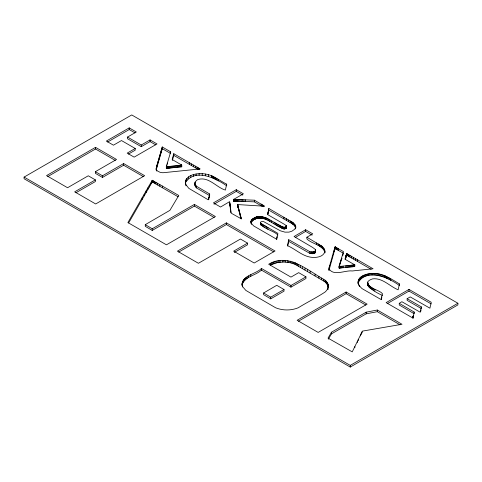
<?xml version="1.0" encoding="UTF-8"?>
<svg xmlns="http://www.w3.org/2000/svg" width="482" height="482" viewBox="0 0 482 482"><rect width="100%" height="100%" fill="white"/><g stroke="black" fill="none" stroke-linecap="round" stroke-linejoin="round"><path stroke-width="0.72" d="M328.977 268.649C333.273 276.65 345.576 269.968 352.27 270.974L373.08 268.775L346.703 253.532L344.949 259.232L354.806 264.865L354.764 266.54L339.183 268.088L339.442 265.124L343.461 251.586L335.098 246.929L329.152 267.377L328.977 270.312L335.05 248.616L335.098 246.929L335.05 248.616L343.461 253.249L342.829 255.37M185.486 180.919L185.365 184.437C184.226 174.4 198.144 172.67 205.386 174.032C213.399 175.093 219.641 180.762 226.679 184.16L225.371 190.095C216.948 187.552 209.742 177.719 200.108 179.051C195.427 178.997 193.035 184.654 196.415 187.884L209.658 195.644L209.658 193.981L196.415 186.215L195.023 183.979M195.023 185.642L194.927 184.293M250.947 221.419L251.375 223.359L253.64 225.907L276.439 239.12L277.903 233.36L261.003 223.455L260.479 222.557L260.895 221.883L262.329 221.365L263.672 221.636L280.41 230.824L284.97 232.149L288.953 232.125L291.911 231.185L294.689 229.239L295.791 227.064L295.05 224.745L292.743 222.473L268.842 208.501L267.522 214.52L284.838 224.588L286.356 225.763L286.212 226.468L284.368 227.293L282.38 226.847L266.1 217.834L261.021 216.569L256.605 216.924L252.96 218.653L251.056 220.967L250.923 223.546C252.676 217.521 261.268 217.231 266.1 219.497C272.27 222.214 277.614 226.871 284.019 228.956C284.874 229.052 287.097 228.287 286.121 227.161M358.24 280.898L358.132 283.476C357.391 276.535 365.675 273.89 371.158 273.493C381.756 272.264 390.914 278.861 399.5 283.94L399.5 285.049M242.181 282.874L242.06 285.525C241.446 275.27 256.285 274.071 261.431 268.45L290.959 285.495L305.943 276.843L305.943 278.506L290.959 287.158L261.431 270.113L261.431 268.45M324.982 251.17C323.681 257.286 315.475 258.027 310.348 257.147C301.786 255.665 295.267 248.965 287.471 245.675L288.706 239.687L309.806 251.688C311.667 252.273 315.62 252.448 315.614 249.676L312.71 247.483L294.05 236.523L305.63 229.745L312.746 233.848L306.889 237.228L306.889 238.897C311.776 244.025 323.091 244.808 324.982 252.833L324.41 249.092L322.163 246.362L306.889 237.228M162.241 146.956L162.241 148.625L156.174 170.062L156.572 166.621L162.241 146.956L170.67 151.842L170.67 152.951M170.67 151.842L166.284 166.766L181.75 165.091L172.17 159.5L173.767 153.698L200.169 168.935L162.88 172.755L160.108 172.315L157.765 171.188L156.511 169.947L156.174 168.393M288.706 239.687L288.706 241.349L309.806 253.357C311.667 253.942 315.62 254.116 315.614 251.345L315.415 251.026M382.497 295.412C378.189 293.701 358.054 283.561 372.58 278.867C382.359 277.596 389.673 286.278 398.114 289.815L399.5 283.94M287.742 246.013L288.706 241.349M421.334 306.889L421.334 308.558L407.139 300.364L407.139 298.695L421.334 306.889L420.232 312.234L401.874 301.72L399.259 303.335L399.259 304.998L414.146 313.71L414.146 312.041L399.259 303.335M420.786 311.227L421.063 309.89M268.842 208.501L267.968 214.159L267.968 212.49M242.06 283.862L242.783 286.85L245.856 290.423L275.668 307.793C282.844 310.673 291.044 310.673 298.219 307.793C307.088 302.304 316.541 297.707 325.217 291.929C326.489 290.646 327.79 289.206 328.091 287.362C328.875 284.025 326.513 280.813 323.699 279.283C307.6 270.372 288.079 252.417 268.667 264.238L290.959 277.108L298.683 272.649L305.943 276.843M185.347 181.835L185.913 184.678L188.817 188.348L208.236 199.813L209.658 193.981M209.188 197.692L209.501 196.325M358.132 281.807C358.102 284.603 360.15 286.796 362.036 288.61L380.997 299.509L382.497 293.743C379.262 289.724 368.784 288.857 367.718 282.651M414.146 312.041L413.49 315.957M413.201 316.084L413.291 315.692L413.201 317.746L413.201 316.084L412.725 317.975L386.13 302.618L408.995 289.417L431.227 302.256L429.92 308.191L410.224 296.912L407.139 298.695M166.549 167.393L166.284 168.435L181.75 166.754L181.732 165.043M260.539 223.979C263.991 229.101 273.674 230.613 277.903 235.023M339.442 265.124L339.117 266.359L339.653 266.462L354.806 264.865M172.369 160.44L173.767 155.367L173.767 153.698M345.329 259.551L346.703 255.201L346.703 253.532M341.352 260.31L341.985 258.195M358.24 282.566C366.904 267.582 389.287 277.891 399.5 285.603M242.181 284.537C244.904 276.385 255.924 275.445 261.431 270.113M185.486 182.582C194.969 167.941 215.737 178.075 226.679 185.829L226.679 184.16M368.013 283.283L367.724 284.856M357.349 341.443L352.228 351.878L328.037 338.123L331.435 332.237L366.151 312.191L377.31 310.016L402.006 324.278L362.41 331.116L357.349 341.443L357.349 342.557M152.222 230.432L145.275 226.329L145.275 224.66L169.905 210.339L178.768 195.475L152.234 180.274L127.899 222.564L166.441 244.82L215.412 216.545L194.403 204.416L152.222 228.769L152.222 230.432L194.403 206.079L214.141 217.478M128.634 222.955L152.234 181.943L152.234 180.274M328.381 339.195L331.435 333.899L331.435 332.237M233.613 199.403L243.404 193.818L236.27 189.697L213.406 202.898L220.545 207.025L229.661 201.621L231.191 213.171L241.422 218.912L237.614 204.567L264.684 206.236L254.418 200.181L233.613 199.403L233.668 201.078L254.418 201.85L262.226 206.362L262.226 204.693M233.613 201.072L234.264 200.675M295.339 237.439L305.63 231.408L305.63 229.745M263.612 292.984L276.74 285.314L284.006 289.507L284.006 291.176L270.715 298.846L263.612 294.653L263.612 292.984L270.715 297.183L270.715 298.846M24.1 177.087L131.737 114.939L457.9 303.25L457.9 304.913L350.263 367.061L24.1 178.75L24.1 177.087L350.263 365.392L457.9 303.25M143.383 176.623L123.645 165.23L102.479 177.448L95.37 173.345L95.37 171.682L116.536 159.458L95.526 147.329L46.549 175.605L67.564 187.733L88.266 175.785L95.37 179.888L95.37 181.551L75.963 192.758M155.752 144.877L150.059 141.594L141.256 146.679L127.507 138.738L127.507 137.069L136.31 131.99L129.206 127.887L106.341 141.087L113.445 145.19L121.482 140.551L135.231 148.486L135.231 150.155L128.435 154.077M47.839 176.526L95.526 148.998L115.264 160.392M107.613 142.021L129.206 129.55L135.02 132.905M135.231 148.486L127.194 153.125L134.147 157.138L157.012 143.937L150.059 139.925L141.256 145.01L127.507 137.069M95.37 179.888L74.668 191.836L95.677 203.97L144.654 175.695L123.645 163.561L102.479 175.785L95.37 171.682M214.038 204.199L236.27 191.366L242.753 195.108M247.549 243.127L233.643 251.152L254.189 263.015L275.047 250.977L226.383 222.877L177.406 251.152L198.415 263.286L240.44 239.024L247.549 243.127L247.549 244.79L234.276 252.454M178.695 252.074L226.383 224.546L273.752 251.893M270.715 297.183L284.006 289.507M346.112 292.008L297.141 320.283L318.15 332.411L367.127 304.136L346.112 292.008L346.112 293.671L298.43 321.205M331.435 333.899L366.151 313.854L377.31 311.685L400.06 324.814M387.395 303.552L408.995 291.086L431.227 303.925M328.2 287.682L327.609 285.049L325.049 281.862L294.948 264.257L290.453 262.798L283.952 261.979L277.15 262.678L270.294 265.082L270.294 263.413M237.789 206.2L241.024 218.87L241.024 217.201M152.234 181.943L178.141 196.777M346.703 255.201L371.146 269.317M173.767 155.367L198.361 169.519L198.361 167.857M268.842 210.17L292.152 223.738L294.394 225.594L295.749 227.98L295.749 226.311M305.63 231.408L312.095 235.144M346.112 293.671L365.85 305.07M162.241 148.625L170.67 153.511M145.275 224.66L152.222 228.769M181.75 166.754L181.587 164.928M230.595 210.616L230.896 212.725M230.167 205.88L230.396 209.212L230.396 207.549M229.661 203.284L229.974 206.085L229.974 204.416M268.36 210.7L268.432 212.038M413.11 316.439L413.11 318.108M413.038 316.758L413.038 317.867M412.972 317.023L412.972 318.138M408.995 289.417L408.995 291.086M390.769 278.915L390.769 280.584M389.257 278.054L389.257 279.717M388.028 277.355L388.028 279.024M387.04 276.807L387.04 278.476M386.245 276.379L386.245 278.048M385.6 276.053L385.6 277.716M385.064 275.794L385.064 277.463M384.588 275.59L384.588 277.258M384.124 275.409L384.124 277.078M382.979 275.005L382.979 276.674M381.846 274.65L381.846 276.313M381.756 296.912L381.756 298.021M381.449 298.219L381.449 299.334M381.358 298.581L381.358 299.69M380.72 274.336L380.72 276.005M379.599 274.071L379.599 275.74M378.478 273.854L378.478 275.523M377.352 273.68L377.352 275.349M377.31 310.016L377.31 311.685M376.219 273.553L376.219 275.216M375.08 273.469L375.08 275.132M374.845 289.321L374.845 290.989M373.924 273.427L373.924 275.089M373.586 288.585L373.586 290.254M372.514 273.427L372.514 275.095M372.526 287.959L372.526 289.628M371.646 287.435L371.646 289.098M371.158 273.493L371.158 275.162M370.929 286.995L370.929 288.658M370.357 286.627L370.357 288.296M369.911 286.326L369.911 287.995M369.857 273.619L369.857 275.288M369.567 286.079L369.567 287.748M369.32 285.874L369.32 287.543M368.802 285.356L368.802 287.025M368.603 273.806L368.603 275.475M368.381 284.826L368.381 286.495M368.061 284.284L368.061 285.953M367.814 282.127L367.844 285.404M367.398 274.059L367.398 275.728M366.242 274.372L366.242 276.041M366.151 312.191L366.151 313.854M365.121 274.752L365.121 276.421M364.043 275.198L364.043 276.867M362.994 275.71L362.994 277.373M362.337 276.065L362.337 277.734M362.042 331.797L362.042 332.905M361.747 276.427L361.747 278.09M361.651 332.574L361.651 333.683M361.211 276.782L361.211 278.445M361.145 333.598L361.145 334.707M360.729 277.138L360.729 278.807M360.536 334.845L360.536 335.954M360.289 277.505L360.289 279.174M359.903 277.885L359.903 279.554M359.554 278.283L359.554 279.952M359.343 285.567L359.343 286.676M359.235 278.698L359.235 280.361M358.951 279.132L358.951 280.801M358.512 280.006L358.512 281.675M358.415 283.669L358.415 285.338M358.192 282.735L358.192 283.844M358.228 339.611L358.228 340.72M357.608 259.786L357.608 261.455M355.385 258.503L355.385 260.166M354.873 346.618L354.873 347.733M354.734 264.817L354.662 266.552M354.493 264.907L354.493 266.57M354.27 264.931L354.27 266.594M354.005 264.955L354.005 266.624M353.698 264.992L353.698 266.654M353.33 257.316L353.33 258.979M353.354 265.028L353.354 266.691M352.981 265.064L352.981 266.727M352.589 265.1L352.589 266.769M352.107 265.154L352.107 266.817M351.486 256.249L351.486 257.918M351.474 265.214L351.474 266.883M350.715 265.299L350.715 266.962M350.263 365.392L350.263 367.061M349.884 255.327L349.884 256.996M349.848 265.389L349.848 267.058M348.902 265.492L348.902 267.161M348.57 254.574L348.57 256.243M347.896 265.606L347.896 267.269M347.576 254.008L347.576 255.677M346.944 253.653L346.944 255.321M346.847 265.721L346.847 267.383M346.666 253.58L346.606 255.376M346.528 253.924L346.528 255.587M346.425 254.207L346.425 255.87M346.311 254.55L346.311 256.213M346.184 254.948L346.184 256.611M346.052 255.388L346.052 257.057M345.907 255.87L345.907 257.539M345.787 265.835L345.787 267.504M343.118 266.13L343.118 267.799M341.834 266.269L341.834 267.938M340.937 260.057L340.937 261.726M340.858 266.371L340.858 268.034M340.232 262.431L340.232 263.54M340.147 266.432L340.147 268.1M339.931 263.461L339.931 265.13M339.653 266.462L339.653 268.125M339.274 265.709L339.346 268.125M339.183 266.419L339.183 268.088M339.165 266.094L339.117 268.022M338.286 248.598L338.286 250.26M337.436 248.116L337.436 249.778M336.743 247.724L336.743 249.393M336.189 247.423L336.189 249.086M335.761 247.194L335.761 248.863M335.442 247.043L335.442 248.712M335.231 246.953L335.231 248.622M334.713 247.947L334.713 249.61M334.086 250.001L334.086 251.664M333.255 252.809L333.255 254.478M332.309 256.062L332.309 257.731M331.339 259.455L331.339 261.123M330.435 262.678L330.435 264.347M329.676 265.419L329.676 267.088M329.152 267.377L329.152 269.046M329.049 269.034L329.049 270.143M328.158 284.88L328.176 287.826M328.025 284.296L328.103 286.248M327.953 287.977L327.953 289.64M327.923 284.012L327.923 285.675M327.784 283.711L327.784 285.374M327.748 288.561L327.748 289.676M327.609 283.38L327.609 285.049M327.392 283.006L327.392 284.669M326.929 282.199L326.929 283.868M326.495 281.542L326.495 283.211M325.928 280.91L325.928 282.579M325.049 280.199L325.049 281.862M324.832 250.146L324.832 251.815M324.41 249.092L324.41 250.761M323.711 248.007L323.711 249.676M323.699 279.283L323.699 280.946M322.741 246.898L322.741 248.561M322.464 246.627L322.464 248.29M322.163 246.362L322.163 248.031M321.777 246.067L321.777 247.736M321.699 278.048L321.699 279.717M321.247 245.712L321.247 247.374M320.512 245.248L320.512 246.917M319.518 244.645L319.518 246.308M318.885 276.385L318.885 278.054M318.204 243.862L318.204 245.525M316.505 242.862L316.505 244.531M315.614 249.676L315.577 251.966M315.535 250.495L315.475 252.345M315.391 250.839L315.391 252.508M315.276 250.995L315.276 252.658M315.138 251.134L315.138 252.803M315.083 274.174L315.083 275.843M314.969 251.273L314.969 252.942M314.764 251.405L314.764 253.068M314.523 251.532L314.523 253.201M314.246 251.664L314.246 253.333M313.927 251.791L313.927 253.46M313.595 251.893L313.595 253.556M313.246 251.966L313.246 253.634M312.89 252.02L312.89 253.683M312.517 252.044L312.517 253.713M312.137 252.044L312.137 253.713M311.74 252.026L311.74 253.689M311.324 251.978L311.324 253.64M310.902 251.905L310.902 253.568M310.125 271.306L310.125 272.975M309.806 251.688L309.806 253.357M307.492 269.781L307.492 271.45M304.998 268.335L304.998 270.004M302.678 266.998L302.678 268.667M300.575 265.793L300.575 267.456M298.744 264.738L298.744 266.401M297.219 263.865L297.219 265.534M296.05 263.202L296.05 264.865M295.629 227.805L295.629 228.914M295.502 225.54L295.502 227.203M295.279 262.768L295.279 264.431M295.05 224.745L295.05 226.407M294.948 262.588L294.948 264.257M294.394 223.931L294.394 225.594M293.526 223.094L293.526 224.757M293.52 262.027L293.52 263.69M293.177 222.798L293.177 224.461M292.743 222.473L292.743 224.142M292.152 222.075L292.152 223.738M292.014 261.539L292.014 263.208M291.315 221.551L291.315 223.214M290.959 285.495L290.959 287.158M290.453 261.13L290.453 262.798M290.158 220.852L290.158 222.515M288.857 260.798L288.857 262.467M288.591 219.925L288.591 221.593M287.224 260.551L287.224 262.22M286.537 218.726L286.537 220.395M286.356 225.763L286.386 227.926M286.344 226.317L286.29 228.052M286.212 226.468L286.212 228.131M286.121 225.492L286.127 228.209M286.025 226.63L286.025 228.293M285.91 226.709L285.91 228.378M285.79 226.793L285.79 228.462M285.663 226.871L285.663 228.54M285.585 260.388L285.585 262.051M285.344 227.04L285.344 228.709M285.025 227.167L285.025 228.836M284.699 227.251L284.699 228.92M284.368 227.293L284.368 228.962M284.019 227.293L284.019 228.956M283.952 260.31L283.952 261.979M283.91 217.207L283.91 218.87M283.651 227.245L283.651 228.908M283.259 227.155L283.259 228.823M282.838 227.022L282.838 228.691M282.38 226.847L282.38 228.51M282.338 260.322L282.338 261.991M282.066 226.697L282.066 228.366M281.554 226.432L281.554 228.094M280.855 226.052L280.855 227.721M280.753 260.425L280.753 262.094M279.994 225.582L279.994 227.245M279.572 260.569L279.572 262.232M278.994 225.028L278.994 226.691M278.367 260.768L278.367 262.431M277.885 224.401L277.885 226.07M277.144 236.638L277.144 237.753M277.15 261.015L277.15 262.678M276.831 237.969L276.831 239.084M276.74 238.331L276.74 239.44M276.686 223.726L276.686 225.389M275.939 261.31L275.939 262.979M275.421 223.003L275.421 224.672M274.74 261.654L274.74 263.323M274.119 222.256L274.119 223.919M273.559 262.039L273.559 263.708M272.42 262.461L272.42 264.13M271.746 220.889L271.746 222.557M271.33 262.925L271.33 264.588M269.836 219.804L269.836 221.473M268.311 218.955L268.311 220.623M267.89 227.576L267.89 229.239M267.088 218.31L267.088 219.979M266.377 226.691L266.377 228.36M266.1 217.834L266.1 219.497M265.263 217.484L265.263 219.147M265.022 225.895L265.022 227.564M264.504 217.225L264.504 218.894M263.768 205.609L263.768 206.718M263.841 225.202L263.841 226.865M263.75 217.027L263.75 218.689M263.106 205.212L263.106 206.32M262.919 216.84L262.919 218.509M262.841 224.6L262.841 226.269M262.286 216.719L262.286 218.388M262.027 224.106L262.027 225.775M261.654 216.629L261.654 218.298M261.413 223.72L261.413 225.389M261.117 204.049L261.117 205.712M261.021 216.569L261.021 218.232M261.003 223.455L261.003 225.118M260.81 223.305L260.81 224.967M260.611 223.052L260.611 224.72M260.479 222.557L260.503 224.467M260.388 216.532L260.388 218.195M259.762 216.52L259.762 218.189M259.141 216.538L259.141 218.207M258.527 216.587L258.527 218.256M257.924 216.665L257.924 218.328M257.322 216.767L257.322 218.43M256.948 216.846L256.948 218.509M256.605 216.924L256.605 218.587M256.297 217.002L256.297 218.671M256.002 217.093L256.002 218.762M255.719 217.195L255.719 218.864M255.424 217.316L255.424 218.979M255.117 217.448L255.117 219.117M254.779 217.611L254.779 219.28M254.418 200.181L254.418 201.85M254.406 217.804L254.406 219.467M253.869 218.093L253.869 219.756M253.387 218.37L253.387 220.039M252.96 218.653L252.96 220.316M252.586 218.93L252.586 220.599M252.255 219.22L252.255 220.883M251.959 219.515L251.959 221.184M251.694 219.828L251.694 221.497M251.465 220.16L251.465 221.828M251.375 223.359L251.375 224.467M251.255 220.521L251.255 222.184M251.056 220.967L251.056 222.63M250.791 274.686L250.791 276.349M248.67 275.939L248.67 277.608M247.055 276.933L247.055 278.596M245.85 277.716L245.85 279.385M245.344 199.819L245.344 201.482M244.977 278.367L244.977 280.036M244.332 278.945L244.332 280.614M243.928 199.765L243.928 201.428M243.844 279.524L243.844 281.187M243.416 280.15L243.416 281.819M242.964 280.91L242.964 282.572M242.53 199.711L242.53 201.374M242.482 281.886L242.482 283.555M242.362 285.85L242.362 286.959M241.193 199.662L241.193 201.325M240.608 215.562L240.608 217.225M240.114 213.628L240.114 215.297M239.94 199.614L239.94 201.283M239.59 211.592L239.59 213.255M239.066 209.616L239.066 211.285M238.807 199.578L238.807 201.241M238.608 207.893L238.608 209.562M238.247 206.591L238.247 208.254M237.963 205.675L238.042 207.555M237.897 205.471L237.897 207.133M237.813 199.542L237.813 201.211M237.789 204.531L237.831 206.941M237.656 204.543L237.716 206.597M237.614 204.567L237.644 206.356M236.999 199.518L236.999 201.181M236.385 199.5L236.385 201.169M236.27 189.697L236.27 191.366M235.897 199.488L235.897 201.151M235.439 199.476L235.439 201.139M235.011 199.464L235.011 201.127M234.626 199.452L234.626 201.115M234.288 199.44L234.288 201.102M234.011 199.428L234.011 201.096M233.909 199.217L233.909 200.886M233.806 199.421L233.806 201.084M233.686 199.355L233.668 201.078M230.282 206.694L230.282 208.363M230.065 205.115L230.065 206.23M229.83 203.296L229.896 205.471M229.781 202.898L229.781 204.567M226.383 222.877L226.383 224.546M218.244 179.316L218.244 180.979M216.864 178.527L216.864 180.19M215.671 177.852L215.671 179.521M214.647 177.286L214.647 178.949M213.785 176.816L213.785 178.479M213.062 176.43L213.062 178.099M212.472 176.129L212.472 177.798M211.99 175.9L211.99 177.569M211.604 175.731L211.604 177.4M208.875 197.391L208.754 199.548L208.754 197.879M208.646 198.337L208.646 199.446M208.537 174.707L208.537 176.376M205.386 174.032L205.386 175.695M202.217 173.689L202.217 175.358M199.337 168.429L199.337 169.537M199.108 173.677L199.108 175.346M197.054 167.091L197.054 168.76M196.415 186.215L196.415 187.884M196.126 173.996L196.126 175.659M195.782 185.395L195.782 187.058M195.463 166.17L195.463 167.838M195.318 184.678L195.318 186.347M195.12 181.991L195.12 183.106M194.927 182.63L194.891 184.955M194.403 204.416L194.403 206.079M193.619 165.103L193.619 166.772M193.348 174.623L193.348 176.292M191.559 163.916L191.559 165.585M190.836 175.562L190.836 177.231M189.33 162.633L189.33 164.302M188.673 176.804L188.673 178.467M186.92 178.334L186.92 180.003M186.275 179.159L186.275 180.828M185.913 184.678L185.913 185.793M185.799 180.021L185.799 181.69M185.558 183.72L185.558 184.835M181.63 165.109L181.63 166.772M181.346 165.145L181.346 166.808M180.931 165.193L180.931 166.862M180.382 165.26L180.382 166.923M179.732 165.332L179.732 166.995M178.979 165.416L178.979 167.079M178.153 165.507L178.153 167.176M177.268 165.603L177.268 167.272M176.328 165.706L176.328 167.375M175.358 165.814L175.358 167.477M174.37 165.922L174.37 167.585M173.381 166.025L173.381 167.694M172.423 166.133L172.423 167.796M171.508 166.236L171.508 167.899M170.658 166.326L170.658 167.995M169.905 166.411L169.905 168.079M169.26 166.483L169.26 168.152M168.748 166.543L168.748 168.206M168.32 166.591L168.32 168.254M167.917 166.633L167.917 168.296M167.537 166.67L167.537 168.338M167.32 163.037L167.32 164.151M167.2 166.706L167.2 168.375M166.905 166.736L166.905 168.399M166.76 164.983L166.76 166.097M166.652 166.754L166.652 168.423M166.465 166.766L166.465 168.435M166.398 166.284L166.398 167.953M166.308 166.639L166.338 168.441M162.458 186.01L162.458 187.673M161.958 147.974L161.958 149.643M161.795 148.54L161.795 150.209M161.554 149.36L161.554 151.029M161.247 150.408L161.247 152.071M160.88 151.643L160.88 153.312M160.464 153.047L160.464 154.71M160.012 154.583L160.012 156.246M159.837 184.492L159.837 186.16M159.524 156.222L159.524 157.891M159.018 157.939L159.018 159.608M158.512 159.663L158.512 161.331M158.036 161.313L158.036 162.982M157.662 183.238L157.662 184.907M157.596 162.862L157.596 164.531M157.198 164.284L157.198 165.953M156.855 165.549L156.855 167.212M156.572 166.621L156.572 168.284M156.511 169.947L156.511 171.056M156.361 167.471L156.361 169.14M156.222 168.073L156.222 169.736M155.903 182.232L155.903 183.895M154.523 181.455L154.523 183.118M153.499 180.889L153.499 182.551M152.794 180.515L152.794 182.178M152.384 180.316L152.384 181.979M152.017 180.642L152.017 182.31M151.432 181.648L151.432 183.317M150.517 183.232L150.517 184.901M150.059 139.925L150.059 141.594M149.3 185.341L149.3 187.004M147.823 187.902L147.823 189.565M146.118 190.854L146.118 192.523M144.226 194.144L144.226 195.812M142.178 197.71L142.178 199.379M141.256 145.01L141.256 146.679M129.206 127.887L129.206 129.55M123.645 163.561L123.645 165.23M102.479 175.785L102.479 177.448M95.526 147.329L95.526 148.998"/></g></svg>
